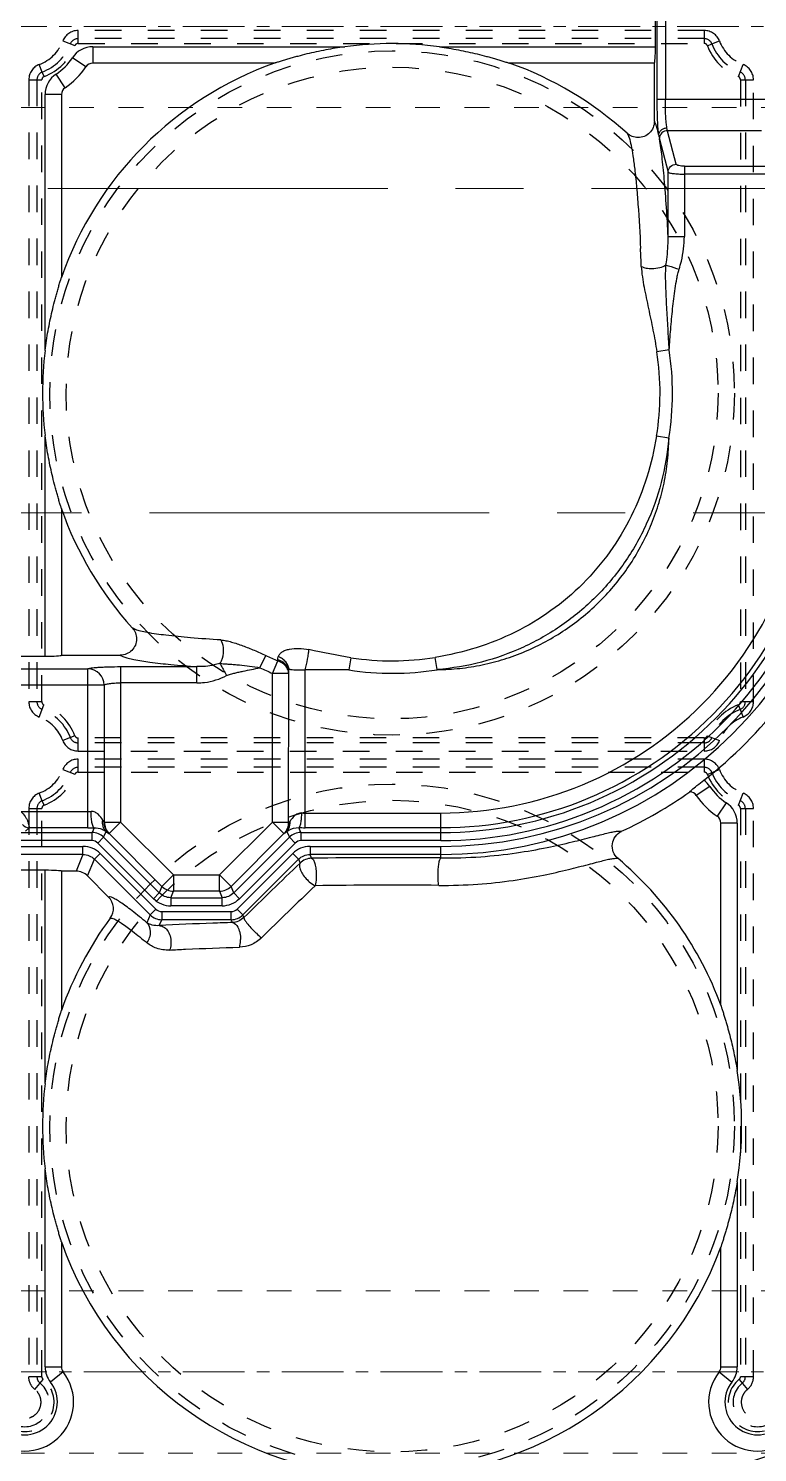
# Model space of a CAD drawing. Header units: millimetres. Extents: x -840 to 1682, y -9216 to -2117.
# Drawn here: x 417.5 to 462.5, y -4315.4 to -4227.6 of the extents above; entities that cross this region are included whole.
import ezdxf

# ---------------------------------------------------------------- set-up
doc = ezdxf.new("R2010")
doc.units = ezdxf.units.MM
doc.header["$LTSCALE"] = 16.335
doc.linetypes.add('CENTER', pattern=[0.6, 0.375, -0.075, 0.075, -0.075])
doc.linetypes.add('HIDDEN', pattern=[0.2, 0.1, -0.1])
doc.layers.get('0').update_dxf_attribs({"linetype": 'CONTINUOUS'})
doc.layers.add('cool', color=153, linetype='HIDDEN', lineweight=9)
doc.layers.add('moldbase', color=7, linetype='CONTINUOUS', lineweight=20)
doc.layers.add('DEFAULT_2', color=8, linetype='HIDDEN')

# ---------------------------------------------------------------- blocks, each defined once
blk = doc.blocks.new('7')
at = {"layer": 'cool', "ltscale": 0.932966}
for p, q in [((-1665.252, -2312.724), (-1303.907, -2312.724)), ((-1665.252, -2322.724), (-1303.907, -2322.724))]:
    blk.add_line(p, q, dxfattribs=at)
at = {"layer": 'cool', "color": 1, "linetype": 'CENTER', "ltscale": 0.621977}
blk.add_line((-1679.58, -2317.724), (-1289.58, -2317.724), dxfattribs=at)

msp = doc.modelspace()

# ---------------------------------------------------------------- linework, layer by layer
at = {"color": 7, "linetype": 'Continuous'}
for p, q in [((456.286, -4231.913), (456.286, -4222.937)), ((456.787, -4222.937), (456.787, -4231.912)), ((456.178, -4228.681), (456.178, -4226.168)), ((421.482, -4228.681), (437.017, -4228.681)), ((421.482, -4228.681), (421.482, -4229.686)), ((442.856, -4228.681), (456.178, -4228.681)), ((421.063, -4229.912), (420.223, -4229.359)), ((419.773, -4231.202), (419.22, -4230.362)), ((432.694, -4229.686), (421.482, -4229.686)), ((456.108, -4229.686), (447.179, -4229.686)), ((456.108, -4233.277), (456.108, -4229.686)), ((419.547, -4231.621), (418.542, -4231.621)), ((418.542, -4247.413), (418.542, -4231.621)), ((419.547, -4231.621), (419.547, -4242.903)), ((456.286, -4231.912), (464.72, -4231.912)), ((462.717, -4233.854), (456.918, -4233.854)), ((457.457, -4235.923), (456.927, -4233.891)), ((456.426, -4234.376), (456.956, -4236.408)), ((456.956, -4240.372), (456.956, -4236.408)), ((457.959, -4236.048), (463.434, -4236.048)), ((457.959, -4236.048), (457.959, -4240.372)), ((463.434, -4236.533), (457.959, -4236.533)), ((456.956, -4240.372), (457.959, -4240.372)), ((457.022, -4247.378), (456.262, -4247.496)), ((418.542, -4266.279), (418.542, -4252.661)), ((457.002, -4252.821), (456.243, -4252.697)), ((419.547, -4257.171), (419.547, -4266.209)), ((416.03, -4266.279), (418.542, -4266.279)), ((419.547, -4266.209), (423.176, -4266.209)), ((431.789, -4266.982), (432.15, -4266.229)), ((432.888, -4266.49), (432.883, -4266.561)), ((437.396, -4266.363), (437.278, -4267.122)), ((442.72, -4267.102), (442.596, -4266.344)), ((404.377, -4267.057), (421.185, -4267.057)), ((421.185, -4267.057), (421.191, -4267.049)), ((421.185, -4276.854), (421.185, -4267.057)), ((423.198, -4266.916), (427.898, -4266.916)), ((423.198, -4266.916), (423.198, -4276.505)), ((427.898, -4267.919), (427.898, -4266.916)), ((432.555, -4267.329), (432.883, -4266.561)), ((433.559, -4267.329), (432.555, -4267.329)), ((432.555, -4276.505), (432.555, -4267.329)), ((433.559, -4276.505), (433.564, -4267.255)), ((433.559, -4267.329), (433.564, -4267.255)), ((434.568, -4276.849), (434.568, -4267.122)), ((437.278, -4267.122), (434.568, -4267.122)), ((422.189, -4268.059), (404.377, -4268.059)), ((422.189, -4268.059), (422.195, -4268.052)), ((422.189, -4268.059), (422.189, -4276.508)), ((427.898, -4267.919), (423.198, -4267.919)), ((459.535, -4274.306), (458.695, -4274.859)), ((460.538, -4275.309), (459.985, -4276.149)), ((417.037, -4275.85), (421.185, -4275.85)), ((434.568, -4275.946), (442.952, -4275.946)), ((442.952, -4277.649), (442.952, -4275.946)), ((417.342, -4277.071), (417.559, -4276.854)), ((421.185, -4276.854), (417.559, -4276.854)), ((421.563, -4276.852), (421.441, -4277.148)), ((422.195, -4276.505), (422.189, -4276.508)), ((422.195, -4276.505), (423.198, -4276.505)), ((423.198, -4276.505), (422.489, -4277.215)), ((426.458, -4279.765), (423.198, -4276.505)), ((432.555, -4276.505), (429.295, -4279.765)), ((432.555, -4276.505), (433.603, -4276.508)), ((433.265, -4277.215), (432.555, -4276.505)), ((433.564, -4276.508), (433.559, -4276.505)), ((434.312, -4277.148), (434.188, -4276.847)), ((442.952, -4276.849), (434.568, -4276.849)), ((461.216, -4276.568), (460.211, -4276.568)), ((460.211, -4287.808), (460.211, -4276.568)), ((461.216, -4276.568), (461.216, -4291.829)), ((322.757, -4277.148), (421.441, -4277.148)), ((421.441, -4277.649), (322.757, -4277.649)), ((421.441, -4277.649), (421.441, -4277.148)), ((422.151, -4277.442), (421.796, -4277.796)), ((421.796, -4277.796), (425.228, -4281.229)), ((422.151, -4277.442), (422.298, -4277.087)), ((422.151, -4277.442), (425.583, -4280.874)), ((422.489, -4277.215), (422.483, -4277.217)), ((425.748, -4280.475), (422.489, -4277.215)), ((433.265, -4277.215), (430.005, -4280.475)), ((430.17, -4280.874), (433.602, -4277.442)), ((430.525, -4281.229), (433.957, -4277.796)), ((433.27, -4277.217), (433.265, -4277.215)), ((433.454, -4277.082), (433.602, -4277.442)), ((433.957, -4277.796), (433.602, -4277.442)), ((434.312, -4277.148), (442.952, -4277.148)), ((434.312, -4277.148), (434.312, -4277.649)), ((442.952, -4277.649), (434.312, -4277.649)), ((323.321, -4278.002), (420.877, -4278.002)), ((420.877, -4278.504), (323.321, -4278.504)), ((420.877, -4278.504), (420.451, -4279.532)), ((420.877, -4278.504), (420.877, -4278.002)), ((421.161, -4279.826), (421.587, -4278.798)), ((421.942, -4278.443), (421.587, -4278.798)), ((425.02, -4282.231), (421.587, -4278.798)), ((425.375, -4281.877), (421.942, -4278.443)), ((433.812, -4278.443), (430.378, -4281.877)), ((434.166, -4278.798), (430.733, -4282.231)), ((434.166, -4278.798), (433.811, -4278.443)), ((434.166, -4278.798), (434.264, -4279.034)), ((434.876, -4278.002), (442.952, -4278.002)), ((434.876, -4278.002), (434.876, -4278.504)), ((442.952, -4278.504), (434.876, -4278.504)), ((434.974, -4278.74), (434.876, -4278.504)), ((442.952, -4278.715), (442.952, -4278.002)), ((418.542, -4279.48), (416.03, -4279.48)), ((418.542, -4292.638), (418.542, -4279.48)), ((420.451, -4279.532), (419.547, -4279.532)), ((419.547, -4279.532), (419.547, -4288.128)), ((421.161, -4279.826), (422.46, -4281.126)), ((425.748, -4280.475), (425.583, -4280.874)), ((425.748, -4280.475), (426.458, -4279.765)), ((426.458, -4279.765), (429.295, -4279.765)), ((426.458, -4279.765), (426.458, -4280.768)), ((429.295, -4279.765), (430.005, -4280.475)), ((429.295, -4280.768), (429.295, -4279.765)), ((430.17, -4280.874), (430.005, -4280.475)), ((425.228, -4281.229), (425.583, -4280.874)), ((426.292, -4281.168), (426.458, -4280.768)), ((426.292, -4281.168), (429.461, -4281.168)), ((426.292, -4281.168), (426.292, -4281.669)), ((429.295, -4280.768), (426.458, -4280.768)), ((429.295, -4280.768), (429.461, -4281.168)), ((429.461, -4281.669), (429.461, -4281.168)), ((430.17, -4280.874), (430.525, -4281.229)), ((425.02, -4282.231), (424.821, -4282.713)), ((425.02, -4282.231), (425.375, -4281.877)), ((425.73, -4282.024), (430.023, -4282.024)), ((425.73, -4282.024), (425.73, -4282.525)), ((429.461, -4281.669), (426.292, -4281.669)), ((430.023, -4282.525), (430.023, -4282.024)), ((430.378, -4281.877), (430.733, -4282.231)), ((430.8, -4282.393), (430.733, -4282.231)), ((425.58, -4282.888), (425.73, -4282.525)), ((430.023, -4282.525), (425.73, -4282.525)), ((430.097, -4282.704), (430.023, -4282.525)), ((418.542, -4310.115), (418.542, -4297.886)), ((461.216, -4298.695), (461.216, -4310.115)), ((419.547, -4302.396), (419.547, -4310.115)), ((460.211, -4310.115), (460.211, -4302.717)), ((418.542, -4310.115), (419.547, -4310.115)), ((419.655, -4310.426), (418.865, -4311.047)), ((460.104, -4310.426), (460.893, -4311.047)), ((460.211, -4310.115), (461.216, -4310.115))]:
    msp.add_line(p, q, dxfattribs=at)
for centre, radius, start, end in [((421.482, -4230.188), 1.508, 90, 146.63299), ((439.937, -4250.037), 21.555, 82.21628, 97.78372), ((417.286, -4227.425), 3.518, 303.36701, 326.63299), ((420.05, -4231.621), 1.508, 123.36701, 180), ((439.937, -4250.037), 21.602, 109.59012, 160.71511), ((417.286, -4227.425), 4.522, 303.36701, 326.63299), ((421.482, -4230.188), 0.502, 90, 146.63299), ((439.937, -4250.037), 21.602, 47.86698, 70.40988), ((420.05, -4231.621), 0.502, 123.36701, 180), ((441.291, -4237.81), 15.52, 12.7841, 12.94227), ((446.994, -4240.517), 9.964, 350.64431, 358.4313), ((448.062, -4240.543), 8.896, 358.41136, 1.10161), ((313.089, -4247.715), 142.32, 2.20741, 2.65352), ((439.937, -4250.037), 21.555, 173.00793, 186.99207), ((439.937, -4250.037), 16.522, 350.73533, 8.84612), ((439.937, -4250.037), 17.291, 350.73567, 8.84612), ((442.449, -4252.55), 81.562, 270, 0), ((442.449, -4252.55), 81.06, 270, 0), ((442.449, -4252.55), 80.559, 270, 360), ((442.449, -4252.55), 80.057, 270, 0), ((442.449, -4252.55), 80.001, 270, 0), ((442.449, -4252.55), 79.5, 270, 0), ((442.449, -4252.55), 71.857, 270, 0), ((442.449, -4252.55), 70.35, 270, 0), ((442.449, -4252.55), 66.33, 270, 0), ((442.952, -4253.252), 24.397, 270, 0.4837), ((442.952, -4253.252), 23.895, 270, 0.48425), ((442.952, -4253.052), 25.452, 270, 0), ((442.952, -4253.052), 24.95, 270, 0), ((442.952, -4253.252), 23.596, 270, 0.48425), ((442.952, -4253.252), 22.693, 270, 0.48404), ((439.937, -4250.037), 21.602, 199.28489, 222.13302), ((439.937, -4250.037), 17.966, 244.31807, 246.88354), ((439.937, -4250.037), 16.522, 261.15388, 279.26432), ((421.182, -4268.064), 1.007, 0.2801, 89.78529), ((439.937, -4250.037), 18.802, 244.31794, 246.88354), ((439.937, -4250.037), 17.291, 261.15389, 279.26434), ((442.952, -4253.052), 26.428, 307.85025, 322.7868), ((458.276, -4275.135), 1.508, 33.36701, 53.73173), ((462.472, -4272.372), 3.518, 213.36701, 236.63299), ((442.952, -4253.052), 26.48, 294.88053, 305.4151), ((458.276, -4275.135), 0.502, 33.36701, 87.60455), ((462.472, -4272.372), 4.522, 213.36701, 236.63299), ((459.709, -4276.568), 1.508, 0, 56.63299), ((421.187, -4266.458), 9.392, 269.99288, 271.14611), ((434.567, -4266.064), 9.881, 268.84643, 270.00675), ((459.709, -4276.568), 0.502, 0, 56.63299), ((417.559, -4276.352), 0.502, 216.86998, 270.04983), ((421.187, -4239.13), 37.723, 269.99782, 270.57206), ((423.201, -4276.504), 1.006, 180.0641, 224.93553), ((432.564, -4276.509), 1, 314.92409, 0.0761), ((434.564, -4241.544), 35.305, 269.38955, 270.00656), ((421.44, -4278.153), 1.005, 45.0294, 89.9706), ((421.441, -4278.151), 0.502, 44.99637, 90.00323), ((434.313, -4278.153), 1.005, 90.02942, 134.97058), ((434.312, -4278.151), 0.502, 89.99612, 135.00341), ((420.877, -4279.508), 1.506, 45.00132, 90.00083), ((434.876, -4279.509), 1.506, 90.01677, 134.97824), ((434.975, -4279.746), 1.006, 90.06447, 134.93553), ((439.95, -4602.409), 323.708, 89.46879, 90.88092), ((439.937, -4295.262), 21.602, 20.18728, 49.83731), ((638.557, -4493.198), 295.976, 133.64861, 134.58273), ((426.459, -4279.762), 1.006, 225.06328, 269.93553), ((429.294, -4279.762), 1.006, 270.06447, 314.93553), ((638.856, -4493.792), 294.958, 133.66783, 134.56352), ((439.935, -4584.949), 304.553, 89.45773, 90.89198), ((421.749, -4281.836), 1.005, 323.51806, 44.96885), ((426.293, -4280.163), 1.506, 225.01567, 269.98868), ((429.46, -4280.163), 1.506, 270.01567, 314.98868), ((425.731, -4281.521), 1.005, 225.02873, 269.97061), ((425.73, -4281.522), 0.502, 224.99676, 270.0037), ((430.023, -4281.522), 0.502, 269.99676, 315.0037), ((430.023, -4281.521), 1.005, 270.0294, 314.9706), ((439.937, -4295.262), 21.602, 143.56575, 160.71511), ((439.937, -4295.262), 21.555, 350.83475, 9.16525), ((439.937, -4295.262), 21.555, 173.00793, 186.99207), ((439.937, -4295.262), 21.602, 199.28489, 339.81272), ((417.286, -4312.291), 3.015, 141.78679, 38.21321), ((420.05, -4310.115), 1.508, 180, 218.21321), ((420.05, -4310.115), 0.502, 180, 218.21321), ((462.472, -4312.291), 3.015, 141.78679, 38.21321), ((459.709, -4310.115), 0.502, 321.78679, 0), ((459.709, -4310.115), 1.508, 321.78679, 360), ((417.286, -4312.291), 2.01, 141.78679, 38.21321), ((462.472, -4312.291), 2.01, 141.78679, 38.21321)]:
    msp.add_arc(centre, radius, start, end, dxfattribs=at)
for centre, major_axis, ratio, start_param, end_param in [((456.108, -4228.681), (0, 1.005), 0.069927, -3.141593, -1.570796), ((418.542, -4266.209), (1.005, 0), 0.069927, -1.570796, 0), ((418.542, -4279.532), (1.005, 0), 0.052408, 0, 1.570796), ((420.45, -4280.539), (0.385, 0.93), 0.998395, -0.392131, 0.392131)]:
    msp.add_ellipse(centre, major_axis=major_axis, ratio=ratio, start_param=start_param, end_param=end_param, dxfattribs=at)
for points, knots in [([(437.017, -4228.681), (436.625, -4228.735), (436.039, -4228.831), (435.264, -4228.989), (434.688, -4229.121), (434.214, -4229.243), (433.839, -4229.345), (433.564, -4229.424), (433.298, -4229.503), (433.085, -4229.568), (432.926, -4229.617), (432.824, -4229.648), (432.752, -4229.671), (432.711, -4229.682), (432.698, -4229.686), (432.694, -4229.686)], [0, 0, 0, 0, 0.267252, 0.40073, 0.533832, 0.666016, 0.731402, 0.795907, 0.858868, 0.918789, 0.946517, 0.971347, 0.990766, 0.997019, 1, 1, 1, 1]), ([(442.856, -4228.681), (443.248, -4228.735), (443.834, -4228.831), (444.609, -4228.989), (445.185, -4229.121), (445.66, -4229.243), (446.034, -4229.345), (446.309, -4229.424), (446.575, -4229.503), (446.788, -4229.568), (446.947, -4229.617), (447.049, -4229.648), (447.121, -4229.671), (447.162, -4229.682), (447.175, -4229.686), (447.179, -4229.686)], [0, 0, 0, 0, 0.267252, 0.40073, 0.533832, 0.666016, 0.731402, 0.795907, 0.858868, 0.918789, 0.946517, 0.971347, 0.990766, 0.997019, 1, 1, 1, 1]), ([(456.379, -4234.124), (456.361, -4233.993), (456.335, -4233.685), (456.296, -4232.948), (456.286, -4232.342), (456.286, -4231.913)], [0, 0, 0, 0, 0.179531, 0.41791, 1, 1, 1, 1]), ([(456.88, -4233.681), (456.863, -4233.576), (456.836, -4233.33), (456.797, -4232.741), (456.787, -4232.256), (456.787, -4231.912)], [0, 0, 0, 0, 0.180056, 0.418429, 1, 1, 1, 1]), ([(455.101, -4234.28), (454.978, -4234.279), (454.732, -4234.232), (454.519, -4234.1), (454.428, -4234.018)], [0, 0, 0, 0, 0.500134, 1, 1, 1, 1]), ([(454.428, -4234.018), (454.453, -4234.051), (454.499, -4234.139), (454.589, -4234.38), (454.691, -4234.805), (454.802, -4235.454), (454.909, -4236.283), (455.01, -4237.282), (455.142, -4238.914), (455.215, -4240.214), (455.257, -4241.126)], [0, 0, 0, 0, 0.017422, 0.041033, 0.10745, 0.199463, 0.316184, 0.456378, 0.618451, 1, 1, 1, 1]), ([(456.108, -4233.277), (456.108, -4233.408), (456.056, -4233.673), (455.832, -4234.007), (455.496, -4234.23), (455.231, -4234.281), (455.101, -4234.28)], [0, 0, 0, 0, 0.250053, 0.500063, 0.750028, 1, 1, 1, 1]), ([(456.379, -4234.124), (456.342, -4233.943), (456.287, -4233.698), (456.187, -4233.417), (456.136, -4233.316), (456.108, -4233.277)], [0, 0, 0, 0, 0.6208, 0.839855, 1, 1, 1, 1]), ([(456.379, -4234.125), (456.381, -4234.068), (456.412, -4233.953), (456.527, -4233.81), (456.69, -4233.715), (456.816, -4233.686), (456.88, -4233.681)], [0, 0, 0, 0, 0.233127, 0.477819, 0.736138, 1, 1, 1, 1]), ([(456.932, -4233.854), (456.803, -4233.853), (456.538, -4233.951), (456.42, -4234.209), (456.416, -4234.334)], [0, 0, 0, 0, 0.506795, 1, 1, 1, 1]), ([(456.918, -4233.854), (456.914, -4233.843), (456.897, -4233.786), (456.887, -4233.728), (456.88, -4233.681)], [0, 0, 0, 0, 0.198013, 1, 1, 1, 1]), ([(456.918, -4233.854), (456.918, -4233.857), (456.924, -4233.864), (456.92, -4233.878), (456.926, -4233.886), (456.927, -4233.891)], [0, 0, 0, 0, 0.259181, 0.619043, 1, 1, 1, 1]), ([(456.378, -4234.123), (456.381, -4234.143), (456.392, -4234.214), (456.405, -4234.284), (456.416, -4234.334)], [0, 0, 0, 0, 0.283099, 1, 1, 1, 1]), ([(456.956, -4240.372), (456.898, -4239.185), (456.799, -4237.539), (456.6, -4235.542), (456.488, -4234.729), (456.426, -4234.376)], [0, 0, 0, 0, 0.591793, 0.821304, 1, 1, 1, 1]), ([(456.956, -4236.408), (456.959, -4236.284), (457.072, -4236.027), (457.331, -4235.925), (457.457, -4235.923)], [0, 0, 0, 0, 0.494428, 1, 1, 1, 1]), ([(456.956, -4236.408), (456.962, -4236.419), (456.996, -4236.439), (457.06, -4236.46), (457.156, -4236.481), (457.335, -4236.507), (457.606, -4236.528), (457.835, -4236.533), (457.959, -4236.533)], [0, 0, 0, 0, 0.038401, 0.105483, 0.201998, 0.325442, 0.637524, 1, 1, 1, 1]), ([(457.959, -4236.048), (457.897, -4236.048), (457.782, -4236.043), (457.627, -4236.017), (457.52, -4235.985), (457.463, -4235.944), (457.457, -4235.923)], [0, 0, 0, 0, 0.349304, 0.652233, 0.872986, 1, 1, 1, 1]), ([(457.633, -4242.4), (457.685, -4242.237), (457.874, -4241.577), (457.959, -4240.886), (457.959, -4240.372)], [0, 0, 0, 0, 0.250392, 1, 1, 1, 1]), ([(455.304, -4242.233), (455.312, -4242.445), (455.364, -4242.875), (455.477, -4243.519), (455.608, -4244.173), (455.796, -4245.054), (456.03, -4246.159), (456.193, -4247.049), (456.262, -4247.496)], [0, 0, 0, 0, 0.118946, 0.241851, 0.366761, 0.492894, 0.746364, 1, 1, 1, 1]), ([(455.304, -4242.233), (455.399, -4242.277), (455.616, -4242.339), (455.839, -4242.358), (455.958, -4242.358)], [0, 0, 0, 0, 0.468295, 1, 1, 1, 1]), ([(455.958, -4242.358), (456.121, -4242.358), (456.422, -4242.323), (456.711, -4242.215), (456.826, -4242.136)], [0, 0, 0, 0, 0.540356, 1, 1, 1, 1]), ([(457.022, -4247.378), (456.999, -4246.938), (456.955, -4246.059), (456.887, -4244.961), (456.84, -4244.084), (456.818, -4243.537), (456.806, -4243.101), (456.803, -4242.776), (456.808, -4242.455), (456.814, -4242.241), (456.826, -4242.137)], [0, 0, 0, 0, 0.251782, 0.503338, 0.62885, 0.753972, 0.816274, 0.878309, 0.93973, 1, 1, 1, 1]), ([(456.826, -4242.137), (456.877, -4242.154), (457.145, -4242.242), (457.414, -4242.33), (457.633, -4242.4)], [0, 0, 0, 0, 0.189144, 1, 1, 1, 1]), ([(457.022, -4247.378), (457.049, -4246.955), (457.113, -4246.11), (457.212, -4245.057), (457.306, -4244.219), (457.39, -4243.596), (457.47, -4243.084), (457.553, -4242.686), (457.602, -4242.493), (457.634, -4242.401)], [0, 0, 0, 0, 0.253378, 0.506091, 0.631992, 0.757321, 0.881336, 0.941607, 1, 1, 1, 1]), ([(418.542, -4247.413), (418.592, -4247.005), (418.684, -4246.396), (418.84, -4245.59), (418.971, -4244.99), (419.093, -4244.496), (419.197, -4244.106), (419.277, -4243.819), (419.357, -4243.541), (419.424, -4243.317), (419.475, -4243.15), (419.507, -4243.042), (419.531, -4242.966), (419.542, -4242.922), (419.547, -4242.908), (419.547, -4242.903)], [0, 0, 0, 0, 0.266399, 0.399478, 0.532229, 0.664156, 0.729476, 0.793982, 0.857055, 0.917282, 0.945286, 0.970515, 0.990442, 0.996917, 1, 1, 1, 1]), ([(419.547, -4257.171), (419.547, -4257.167), (419.542, -4257.152), (419.531, -4257.109), (419.507, -4257.032), (419.475, -4256.924), (419.424, -4256.757), (419.357, -4256.533), (419.277, -4256.255), (419.197, -4255.968), (419.093, -4255.578), (418.971, -4255.084), (418.84, -4254.485), (418.684, -4253.679), (418.592, -4253.069), (418.542, -4252.661)], [0, 0, 0, 0, 0.003083, 0.009558, 0.029485, 0.054714, 0.082718, 0.142945, 0.206018, 0.270524, 0.335844, 0.467771, 0.600522, 0.733601, 1, 1, 1, 1]), ([(456.243, -4252.697), (455.965, -4254.398), (454.945, -4257.74), (451.901, -4262.001), (447.639, -4265.045), (444.297, -4266.066), (442.596, -4266.344)], [0, 0, 0, 0, 0.250932, 0.499999, 0.749066, 1, 1, 1, 1]), ([(457.002, -4252.821), (456.915, -4253.739), (456.62, -4255.562), (455.687, -4258.165), (454.322, -4260.554), (452.564, -4262.664), (450.454, -4264.423), (448.065, -4265.787), (445.462, -4266.72), (443.638, -4267.017), (442.72, -4267.102)], [0, 0, 0, 0, 0.125986, 0.25107, 0.375694, 0.49998, 0.624274, 0.748913, 0.87401, 1, 1, 1, 1]), ([(442.72, -4267.102), (443.186, -4267.093), (444.117, -4267.045), (445.5, -4266.829), (446.854, -4266.474), (448.603, -4265.831), (450.662, -4264.715), (452.828, -4262.929), (454.615, -4260.763), (455.73, -4258.704), (456.374, -4256.954), (456.728, -4255.601), (456.944, -4254.218), (456.991, -4253.286), (457.002, -4252.821)], [0, 0, 0, 0, 0.062535, 0.125068, 0.187605, 0.250141, 0.375069, 0.5, 0.62493, 0.749858, 0.812395, 0.874934, 0.937466, 1, 1, 1, 1]), ([(423.917, -4264.529), (423.999, -4264.619), (424.132, -4264.832), (424.178, -4265.079), (424.179, -4265.201)], [0, 0, 0, 0, 0.499866, 1, 1, 1, 1]), ([(424.122, -4264.63), (424.1, -4264.622), (424.029, -4264.594), (423.96, -4264.56), (423.917, -4264.529)], [0, 0, 0, 0, 0.299117, 1, 1, 1, 1]), ([(429.383, -4265.271), (428.757, -4265.233), (427.62, -4265.153), (426.103, -4265.005), (425.075, -4264.864), (424.458, -4264.734), (424.221, -4264.667), (424.122, -4264.63)], [0, 0, 0, 0, 0.354418, 0.644027, 0.86081, 0.9403, 1, 1, 1, 1]), ([(424.179, -4265.201), (424.18, -4265.332), (424.13, -4265.597), (423.907, -4265.932), (423.572, -4266.156), (423.307, -4266.209), (423.176, -4266.209)], [0, 0, 0, 0, 0.24997, 0.499938, 0.74995, 1, 1, 1, 1]), ([(429.383, -4265.271), (429.488, -4265.276), (429.707, -4265.311), (430.157, -4265.427), (430.741, -4265.624), (431.446, -4265.905), (431.914, -4266.121), (432.15, -4266.229)], [0, 0, 0, 0, 0.107321, 0.225143, 0.474624, 0.73493, 1, 1, 1, 1]), ([(429.551, -4265.926), (429.551, -4265.866), (429.538, -4265.639), (429.471, -4265.412), (429.383, -4265.271)], [0, 0, 0, 0, 0.266439, 1, 1, 1, 1]), ([(423.176, -4266.209), (423.189, -4266.218), (423.255, -4266.26), (423.328, -4266.29), (423.386, -4266.311)], [0, 0, 0, 0, 0.204129, 1, 1, 1, 1]), ([(423.386, -4266.311), (423.475, -4266.345), (423.686, -4266.406), (424.222, -4266.526), (425.104, -4266.659), (426.397, -4266.8), (427.365, -4266.878), (427.898, -4266.916)], [0, 0, 0, 0, 0.062654, 0.14394, 0.361347, 0.648718, 1, 1, 1, 1]), ([(429.313, -4266.717), (429.352, -4266.665), (429.494, -4266.425), (429.551, -4266.139), (429.551, -4265.926)], [0, 0, 0, 0, 0.232604, 1, 1, 1, 1]), ([(433.564, -4267.255), (433.558, -4267.087), (433.438, -4266.823), (433.156, -4266.598), (432.98, -4266.518), (432.888, -4266.49)], [0, 0, 0, 0, 0.468357, 0.732799, 1, 1, 1, 1]), ([(432.92, -4266.308), (432.937, -4266.248), (433.002, -4266.129), (433.163, -4265.993), (433.372, -4265.894), (433.714, -4265.802), (434.202, -4265.774), (434.601, -4265.821), (434.806, -4265.865)], [0, 0, 0, 0, 0.090713, 0.189201, 0.299676, 0.422394, 0.697582, 1, 1, 1, 1]), ([(433.581, -4267.065), (433.561, -4266.906), (433.441, -4266.661), (433.176, -4266.431), (433.009, -4266.342), (432.92, -4266.308)], [0, 0, 0, 0, 0.461416, 0.727842, 1, 1, 1, 1]), ([(434.568, -4267.122), (434.631, -4266.904), (434.708, -4266.573), (434.778, -4266.152), (434.801, -4265.953), (434.806, -4265.865)], [0, 0, 0, 0, 0.530803, 0.794058, 1, 1, 1, 1]), ([(421.191, -4267.049), (421.196, -4267.043), (421.215, -4267.033), (421.274, -4267.014), (421.394, -4266.993), (421.583, -4266.972), (421.83, -4266.953), (422.127, -4266.937), (422.588, -4266.921), (422.95, -4266.916), (423.198, -4266.916)], [0, 0, 0, 0, 0.011444, 0.030786, 0.094249, 0.189806, 0.314038, 0.462757, 0.630794, 1, 1, 1, 1]), ([(429.313, -4266.717), (429.199, -4266.754), (428.738, -4266.88), (428.256, -4266.925), (427.898, -4266.916)], [0, 0, 0, 0, 0.251112, 1, 1, 1, 1]), ([(429.312, -4266.717), (429.338, -4266.764), (429.477, -4267.01), (429.618, -4267.256), (429.731, -4267.456)], [0, 0, 0, 0, 0.189076, 1, 1, 1, 1]), ([(429.312, -4266.717), (429.355, -4266.725), (429.448, -4266.729), (429.59, -4266.741), (429.74, -4266.75), (429.947, -4266.758), (430.207, -4266.781), (430.628, -4266.822), (431.156, -4266.886), (431.577, -4266.95), (431.788, -4266.982)], [0, 0, 0, 0, 0.052634, 0.111164, 0.171823, 0.234192, 0.359835, 0.486834, 0.742771, 1, 1, 1, 1]), ([(429.731, -4267.456), (429.812, -4267.422), (429.983, -4267.375), (430.238, -4267.308), (430.495, -4267.247), (430.839, -4267.174), (431.271, -4267.089), (431.616, -4267.017), (431.788, -4266.982)], [0, 0, 0, 0, 0.125002, 0.250046, 0.374984, 0.499991, 0.750004, 1, 1, 1, 1]), ([(433.559, -4267.329), (433.555, -4267.246), (433.516, -4267.075), (433.319, -4266.767), (433.064, -4266.616), (432.883, -4266.561)], [0, 0, 0, 0, 0.231539, 0.474862, 1, 1, 1, 1]), ([(433.581, -4267.065), (433.612, -4267.077), (433.716, -4267.09), (433.922, -4267.108), (434.219, -4267.119), (434.446, -4267.122), (434.568, -4267.122)], [0, 0, 0, 0, 0.102538, 0.311585, 0.630537, 1, 1, 1, 1]), ([(422.195, -4268.052), (422.199, -4268.04), (422.232, -4268.019), (422.295, -4267.997), (422.391, -4267.974), (422.57, -4267.947), (422.843, -4267.925), (423.074, -4267.919), (423.198, -4267.919)], [0, 0, 0, 0, 0.037777, 0.104225, 0.199887, 0.322833, 0.636042, 1, 1, 1, 1]), ([(427.898, -4267.919), (428.057, -4267.919), (428.69, -4267.88), (429.319, -4267.691), (429.731, -4267.456)], [0, 0, 0, 0, 0.251063, 1, 1, 1, 1]), ([(458.41, -4274.52), (458.518, -4274.43), (458.77, -4274.23), (459.024, -4274.031), (459.168, -4273.92)], [0, 0, 0, 0, 0.436019, 1, 1, 1, 1]), ([(458.297, -4274.633), (458.285, -4274.632), (458.363, -4274.559), (458.379, -4274.546), (458.41, -4274.52)], [0, 0, 0, 0, 0.237382, 1, 1, 1, 1]), ([(417.037, -4275.85), (417.142, -4275.939), (417.28, -4276.093), (417.41, -4276.321), (417.478, -4276.482), (417.522, -4276.623), (417.545, -4276.723), (417.555, -4276.786), (417.56, -4276.818), (417.561, -4276.839), (417.561, -4276.851), (417.559, -4276.854)], [0, 0, 0, 0, 0.356599, 0.525513, 0.678764, 0.80789, 0.907003, 0.94388, 0.971762, 0.990467, 1, 1, 1, 1]), ([(422.096, -4276.377), (422.023, -4276.253), (421.886, -4276.066), (421.628, -4275.886), (421.459, -4275.847), (421.374, -4275.848)], [0, 0, 0, 0, 0.463755, 0.728099, 1, 1, 1, 1]), ([(421.563, -4276.852), (421.55, -4276.848), (421.521, -4276.821), (421.47, -4276.718), (421.422, -4276.507), (421.385, -4276.2), (421.376, -4275.968), (421.374, -4275.848)], [0, 0, 0, 0, 0.040193, 0.106308, 0.332241, 0.654523, 1, 1, 1, 1]), ([(434.368, -4275.944), (434.283, -4275.942), (434.114, -4275.979), (433.856, -4276.149), (433.719, -4276.327), (433.645, -4276.444)], [0, 0, 0, 0, 0.278902, 0.546028, 1, 1, 1, 1]), ([(434.188, -4276.847), (434.2, -4276.844), (434.228, -4276.82), (434.276, -4276.727), (434.322, -4276.537), (434.357, -4276.26), (434.366, -4276.051), (434.368, -4275.944)], [0, 0, 0, 0, 0.04155, 0.108375, 0.334401, 0.655781, 1, 1, 1, 1]), ([(421.563, -4276.852), (421.729, -4276.848), (421.994, -4276.902), (422.221, -4277.032), (422.298, -4277.087)], [0, 0, 0, 0, 0.636853, 1, 1, 1, 1]), ([(422.298, -4277.087), (422.214, -4276.998), (422.087, -4276.766), (422.077, -4276.506), (422.096, -4276.377)], [0, 0, 0, 0, 0.484987, 1, 1, 1, 1]), ([(422.189, -4276.508), (422.186, -4276.51), (422.172, -4276.494), (422.157, -4276.474), (422.128, -4276.429), (422.108, -4276.397), (422.096, -4276.377)], [0, 0, 0, 0, 0.07222, 0.267299, 0.580139, 1, 1, 1, 1]), ([(422.483, -4277.217), (422.39, -4277.125), (422.24, -4276.902), (422.188, -4276.638), (422.189, -4276.508)], [0, 0, 0, 0, 0.501008, 1, 1, 1, 1]), ([(433.27, -4277.217), (433.366, -4277.124), (433.521, -4276.899), (433.589, -4276.638), (433.603, -4276.508)], [0, 0, 0, 0, 0.505171, 1, 1, 1, 1]), ([(433.373, -4277.146), (433.413, -4277.105), (433.552, -4276.921), (433.613, -4276.68), (433.603, -4276.508)], [0, 0, 0, 0, 0.246704, 1, 1, 1, 1]), ([(433.454, -4277.082), (433.493, -4277.041), (433.625, -4276.854), (433.667, -4276.611), (433.645, -4276.444)], [0, 0, 0, 0, 0.253937, 1, 1, 1, 1]), ([(433.454, -4277.082), (433.486, -4277.059), (433.702, -4276.917), (433.969, -4276.841), (434.188, -4276.847)], [0, 0, 0, 0, 0.156145, 1, 1, 1, 1]), ([(433.645, -4276.444), (433.641, -4276.45), (433.628, -4276.471), (433.613, -4276.493), (433.603, -4276.507)], [0, 0, 0, 0, 0.284594, 1, 1, 1, 1]), ([(442.952, -4278.715), (443.771, -4278.723), (445.331, -4278.674), (447.517, -4278.436), (449.396, -4278.108), (450.944, -4277.76), (452.026, -4277.483), (452.732, -4277.3), (453.146, -4277.197), (453.485, -4277.12), (453.752, -4277.071), (453.946, -4277.053), (454.054, -4277.06), (454.093, -4277.075)], [0, 0, 0, 0, 0.21748, 0.413822, 0.58321, 0.723604, 0.834817, 0.879626, 0.917346, 0.948074, 0.971927, 0.989093, 1, 1, 1, 1]), ([(453.869, -4278.754), (453.742, -4278.646), (453.538, -4278.363), (453.478, -4277.847), (453.671, -4277.365), (453.942, -4277.144), (454.093, -4277.075)], [0, 0, 0, 0, 0.250089, 0.500014, 0.749931, 1, 1, 1, 1]), ([(422.298, -4277.087), (422.321, -4277.107), (422.362, -4277.141), (422.418, -4277.184), (422.454, -4277.207), (422.477, -4277.22), (422.483, -4277.217)], [0, 0, 0, 0, 0.403591, 0.710217, 0.909791, 1, 1, 1, 1]), ([(433.27, -4277.217), (433.277, -4277.213), (433.312, -4277.191), (433.346, -4277.166), (433.373, -4277.146)], [0, 0, 0, 0, 0.187573, 1, 1, 1, 1]), ([(433.373, -4277.146), (433.379, -4277.142), (433.407, -4277.121), (433.433, -4277.099), (433.454, -4277.082)], [0, 0, 0, 0, 0.216503, 1, 1, 1, 1]), ([(420.877, -4278.504), (421.008, -4278.504), (421.271, -4278.558), (421.495, -4278.706), (421.587, -4278.798)], [0, 0, 0, 0, 0.500007, 1, 1, 1, 1]), ([(434.166, -4278.798), (434.259, -4278.706), (434.482, -4278.558), (434.745, -4278.504), (434.876, -4278.504)], [0, 0, 0, 0, 0.500152, 1, 1, 1, 1]), ([(434.974, -4278.74), (435.022, -4278.748), (435.085, -4278.826), (435.14, -4278.943), (435.202, -4279.134), (435.25, -4279.42), (435.264, -4279.664), (435.264, -4279.794)], [0, 0, 0, 0, 0.129575, 0.229785, 0.353202, 0.656161, 1, 1, 1, 1]), ([(442.775, -4279.771), (442.775, -4279.645), (442.783, -4279.41), (442.815, -4279.093), (442.858, -4278.873), (442.906, -4278.756), (442.936, -4278.72), (442.952, -4278.716)], [0, 0, 0, 0, 0.347466, 0.6461, 0.882222, 0.956233, 1, 1, 1, 1]), ([(442.818, -4280.41), (443.621, -4280.417), (445.156, -4280.368), (447.313, -4280.134), (449.177, -4279.808), (450.721, -4279.458), (451.802, -4279.178), (452.51, -4278.991), (452.925, -4278.885), (453.264, -4278.805), (453.531, -4278.754), (453.723, -4278.734), (453.831, -4278.739), (453.869, -4278.754)], [0, 0, 0, 0, 0.215021, 0.410263, 0.579773, 0.721028, 0.83335, 0.878679, 0.916843, 0.947911, 0.971974, 0.989197, 1, 1, 1, 1]), ([(434.264, -4279.034), (434.226, -4279.082), (434.209, -4279.196), (434.237, -4279.343), (434.308, -4279.538), (434.461, -4279.792), (434.622, -4279.98), (434.713, -4280.071)], [0, 0, 0, 0, 0.155338, 0.259402, 0.38205, 0.673776, 1, 1, 1, 1]), ([(434.713, -4280.071), (434.751, -4280.109), (434.898, -4280.247), (435.063, -4280.366), (435.194, -4280.433)], [0, 0, 0, 0, 0.267377, 1, 1, 1, 1]), ([(435.264, -4279.794), (435.264, -4279.852), (435.258, -4280.067), (435.233, -4280.282), (435.194, -4280.433)], [0, 0, 0, 0, 0.272607, 1, 1, 1, 1]), ([(442.818, -4280.41), (442.81, -4280.364), (442.784, -4280.152), (442.775, -4279.938), (442.775, -4279.771)], [0, 0, 0, 0, 0.217495, 1, 1, 1, 1]), ([(424.821, -4282.713), (424.518, -4282.463), (424.088, -4282.115), (423.542, -4281.703), (423.217, -4281.472), (422.949, -4281.299), (422.735, -4281.182), (422.583, -4281.12), (422.489, -4281.111), (422.46, -4281.126)], [0, 0, 0, 0, 0.410284, 0.575998, 0.714554, 0.825711, 0.909462, 0.966495, 1, 1, 1, 1]), ([(426.292, -4281.168), (426.162, -4281.168), (425.899, -4281.114), (425.675, -4280.966), (425.583, -4280.874)], [0, 0, 0, 0, 0.499975, 1, 1, 1, 1]), ([(430.17, -4280.874), (430.078, -4280.966), (429.854, -4281.114), (429.591, -4281.168), (429.461, -4281.168)], [0, 0, 0, 0, 0.499975, 1, 1, 1, 1]), ([(422.557, -4282.433), (422.584, -4282.418), (422.674, -4282.426), (422.819, -4282.485), (423.023, -4282.596), (423.406, -4282.844), (424.014, -4283.297), (424.524, -4283.709), (424.815, -4283.949)], [0, 0, 0, 0, 0.03319, 0.089894, 0.173424, 0.284492, 0.588957, 1, 1, 1, 1]), ([(424.815, -4283.949), (424.962, -4283.757), (425.128, -4283.306), (424.956, -4282.856), (424.821, -4282.713)], [0, 0, 0, 0, 0.551701, 1, 1, 1, 1]), ([(425.58, -4282.888), (425.435, -4282.903), (425.165, -4282.886), (424.918, -4282.779), (424.821, -4282.713)], [0, 0, 0, 0, 0.554214, 1, 1, 1, 1]), ([(430.097, -4282.704), (429.69, -4282.717), (428.184, -4282.765), (426.678, -4282.828), (425.58, -4282.888)], [0, 0, 0, 0, 0.270209, 1, 1, 1, 1]), ([(425.58, -4282.888), (425.665, -4282.892), (425.858, -4282.952), (426.101, -4283.182), (426.265, -4283.526), (426.303, -4283.793), (426.303, -4283.928)], [0, 0, 0, 0, 0.186169, 0.422474, 0.705685, 1, 1, 1, 1]), ([(430.8, -4282.393), (430.702, -4282.488), (430.479, -4282.635), (430.221, -4282.697), (430.097, -4282.704)], [0, 0, 0, 0, 0.523997, 1, 1, 1, 1]), ([(430.097, -4282.704), (430.242, -4282.718), (430.402, -4282.912), (430.502, -4283.156), (430.574, -4283.411), (430.593, -4283.615), (430.593, -4283.754)], [0, 0, 0, 0, 0.356378, 0.500391, 0.661067, 1, 1, 1, 1]), ([(430.8, -4282.393), (430.795, -4282.402), (430.798, -4282.435), (430.837, -4282.529), (430.959, -4282.706), (431.168, -4282.959), (431.345, -4283.146), (431.442, -4283.243)], [0, 0, 0, 0, 0.029571, 0.083433, 0.288254, 0.616968, 1, 1, 1, 1]), ([(426.218, -4284.397), (425.946, -4284.412), (425.437, -4284.343), (424.99, -4284.094), (424.815, -4283.949)], [0, 0, 0, 0, 0.544294, 1, 1, 1, 1]), ([(426.303, -4283.928), (426.303, -4283.972), (426.296, -4284.131), (426.26, -4284.289), (426.218, -4284.397)], [0, 0, 0, 0, 0.275105, 1, 1, 1, 1]), ([(431.884, -4283.643), (431.702, -4283.825), (431.272, -4284.106), (430.775, -4284.214), (430.535, -4284.222)], [0, 0, 0, 0, 0.517815, 1, 1, 1, 1]), ([(430.535, -4284.222), (430.544, -4284.188), (430.579, -4284.034), (430.593, -4283.876), (430.593, -4283.754)], [0, 0, 0, 0, 0.221754, 1, 1, 1, 1]), ([(431.442, -4283.243), (431.483, -4283.285), (431.626, -4283.423), (431.774, -4283.556), (431.884, -4283.643)], [0, 0, 0, 0, 0.294845, 1, 1, 1, 1]), ([(426.218, -4284.397), (426.547, -4284.379), (427.985, -4284.307), (429.424, -4284.255), (430.535, -4284.222)], [0, 0, 0, 0, 0.228498, 1, 1, 1, 1]), ([(418.542, -4292.638), (418.592, -4292.23), (418.684, -4291.621), (418.84, -4290.815), (418.971, -4290.215), (419.093, -4289.721), (419.197, -4289.331), (419.277, -4289.044), (419.357, -4288.766), (419.424, -4288.542), (419.475, -4288.375), (419.507, -4288.267), (419.531, -4288.191), (419.542, -4288.147), (419.547, -4288.133), (419.547, -4288.128)], [0, 0, 0, 0, 0.266399, 0.399478, 0.532229, 0.664156, 0.729476, 0.793982, 0.857055, 0.917282, 0.945286, 0.970515, 0.990442, 0.996917, 1, 1, 1, 1]), ([(460.211, -4287.808), (460.211, -4287.82), (460.226, -4287.855), (460.244, -4287.923), (460.275, -4288.015), (460.321, -4288.161), (460.384, -4288.358), (460.46, -4288.604), (460.537, -4288.86), (460.638, -4289.209), (460.758, -4289.651), (460.892, -4290.189), (461.054, -4290.914), (461.157, -4291.462), (461.216, -4291.829)], [0, 0, 0, 0, 0.008683, 0.027211, 0.05131, 0.078518, 0.137848, 0.20058, 0.265065, 0.330563, 0.463208, 0.596952, 0.731165, 1, 1, 1, 1]), ([(419.547, -4302.396), (419.547, -4302.392), (419.542, -4302.377), (419.531, -4302.334), (419.507, -4302.257), (419.475, -4302.149), (419.424, -4301.982), (419.357, -4301.758), (419.277, -4301.48), (419.197, -4301.193), (419.093, -4300.803), (418.971, -4300.309), (418.84, -4299.71), (418.684, -4298.904), (418.592, -4298.294), (418.542, -4297.886)], [0, 0, 0, 0, 0.003083, 0.009558, 0.029485, 0.054714, 0.082718, 0.142945, 0.206018, 0.270524, 0.335844, 0.467771, 0.600522, 0.733601, 1, 1, 1, 1]), ([(461.216, -4298.695), (461.157, -4299.063), (461.054, -4299.611), (460.892, -4300.335), (460.758, -4300.873), (460.638, -4301.316), (460.537, -4301.665), (460.46, -4301.92), (460.384, -4302.167), (460.321, -4302.363), (460.275, -4302.509), (460.244, -4302.601), (460.226, -4302.669), (460.211, -4302.705), (460.211, -4302.717)], [0, 0, 0, 0, 0.268835, 0.403048, 0.536792, 0.669437, 0.734935, 0.79942, 0.862152, 0.921482, 0.94869, 0.972788, 0.991317, 1, 1, 1, 1])]:
    msp.add_open_spline(points, degree=3, knots=knots, dxfattribs=at)
for points in [[(432.888, -4266.49), (432.893, -4266.428), (432.903, -4266.367), (432.92, -4266.308)], [(437.396, -4266.363), (436.527, -4266.228), (435.666, -4266.047), (434.806, -4265.865)], [(433.564, -4267.255), (433.566, -4267.191), (433.572, -4267.128), (433.581, -4267.065)]]:
    msp.add_open_spline(points, degree=3, dxfattribs=at)
at = {"layer": 'cool', "color": 1, "linetype": 'CENTER', "ltscale": 0.621977}
msp.add_line((177.099, -4310.425), (567.099, -4310.425), dxfattribs=at)
at = {"layer": 'DEFAULT_2', "color": 8, "linetype": 'HIDDEN'}
for p, q in [((459.187, -4227.676), (420.571, -4227.676)), ((420.571, -4228.48), (420.571, -4227.676)), ((459.187, -4227.676), (459.187, -4228.48)), ((419.633, -4228.322), (420.384, -4228.609)), ((459.187, -4228.178), (420.571, -4228.178)), ((420.583, -4228.48), (459.187, -4228.48)), ((459.378, -4228.619), (459.656, -4228.501)), ((459.656, -4228.501), (460.126, -4228.322)), ((418.363, -4230.241), (418.183, -4229.771)), ((418.48, -4230.519), (418.363, -4230.241)), ((461.288, -4230.522), (461.575, -4229.771)), ((417.537, -4230.71), (418.341, -4230.71)), ((417.537, -4230.71), (417.537, -4269.086)), ((418.04, -4230.71), (418.04, -4269.086)), ((418.341, -4269.074), (418.341, -4230.71)), ((461.417, -4230.71), (462.221, -4230.71)), ((461.417, -4230.722), (461.417, -4269.086)), ((461.719, -4230.71), (461.719, -4269.086)), ((462.221, -4269.086), (462.221, -4230.71)), ((418.341, -4269.086), (417.537, -4269.086)), ((462.221, -4269.086), (461.417, -4269.086)), ((418.183, -4270.025), (418.47, -4269.274)), ((461.278, -4269.277), (461.396, -4269.555)), ((461.396, -4269.555), (461.575, -4270.025)), ((420.102, -4271.295), (419.633, -4271.474)), ((420.38, -4271.177), (420.102, -4271.295)), ((459.175, -4271.316), (420.571, -4271.316)), ((420.571, -4272.12), (420.571, -4271.316)), ((459.187, -4271.618), (420.571, -4271.618)), ((459.187, -4271.316), (459.187, -4272.12)), ((459.375, -4271.187), (460.126, -4271.474)), ((420.571, -4272.12), (459.187, -4272.12)), ((459.187, -4272.623), (420.571, -4272.623)), ((420.571, -4273.427), (420.571, -4272.623)), ((459.187, -4272.623), (459.187, -4273.427)), ((419.633, -4273.269), (420.384, -4273.556)), ((459.187, -4273.125), (420.571, -4273.125)), ((420.583, -4273.427), (459.187, -4273.427)), ((459.378, -4273.566), (459.656, -4273.448)), ((459.656, -4273.448), (460.126, -4273.269)), ((418.363, -4275.188), (418.183, -4274.718)), ((418.48, -4275.466), (418.363, -4275.188)), ((461.288, -4275.469), (461.575, -4274.718)), ((417.537, -4275.657), (418.341, -4275.657)), ((417.537, -4275.657), (417.537, -4310.72)), ((418.04, -4275.657), (418.04, -4310.722)), ((418.341, -4310.722), (418.341, -4275.657)), ((461.417, -4275.657), (462.221, -4275.657)), ((461.417, -4275.669), (461.417, -4310.722)), ((461.719, -4275.657), (461.719, -4310.722)), ((462.221, -4310.722), (462.221, -4275.657)), ((418.341, -4310.722), (417.537, -4310.722)), ((417.914, -4311.506), (418.416, -4310.879)), ((461.342, -4310.879), (461.844, -4311.506)), ((462.221, -4310.722), (461.417, -4310.722))]:
    msp.add_line(p, q, dxfattribs=at)
for centre, radius in [((439.937, -4250.037), 21.105), ((439.937, -4250.037), 20.1), ((439.937, -4295.262), 21.105), ((439.937, -4295.262), 20.1)]:
    msp.add_circle(centre, radius, dxfattribs=at)
for centre, radius, start, end in [((420.571, -4228.681), 1.005, 90, 159.07517), ((459.187, -4228.681), 1.005, 20.92483, 90), ((417.286, -4227.425), 2.513, 290.92483, 339.07517), ((417.286, -4227.425), 3.015, 290.92483, 339.07517), ((417.286, -4227.425), 3.317, 291.01342, 339.07517), ((420.571, -4228.681), 0.502, 90, 159.07517), ((459.187, -4228.681), 0.502, 20.92483, 90), ((462.472, -4227.425), 3.317, 201.01342, 249.07517), ((462.472, -4227.425), 3.015, 200.92483, 249.07517), ((462.472, -4227.425), 2.513, 200.92483, 249.07517), ((418.542, -4230.71), 1.005, 110.92483, 180), ((418.542, -4230.71), 0.502, 110.92483, 180), ((461.216, -4230.71), 0.502, 360, 69.07517), ((461.216, -4230.71), 1.005, 0, 69.07517), ((442.449, -4252.55), 81.505, 270, 0), ((442.449, -4252.55), 68.842, 270, 0), ((418.542, -4269.086), 1.005, 180, 249.07517), ((418.542, -4269.086), 0.502, 180, 249.07517), ((461.216, -4269.086), 0.502, 290.92483, 0), ((461.216, -4269.086), 1.005, 290.92483, 360), ((417.286, -4272.372), 2.513, 20.92483, 69.07517), ((417.286, -4272.372), 3.015, 20.92483, 69.07517), ((417.286, -4272.372), 3.317, 21.01342, 69.07517), ((462.472, -4272.372), 3.317, 111.01342, 159.07517), ((462.472, -4272.372), 3.015, 110.92483, 159.07517), ((462.472, -4272.372), 2.513, 110.92483, 159.07517), ((420.571, -4271.115), 1.005, 200.92483, 270), ((420.571, -4271.115), 0.502, 200.92483, 270), ((459.187, -4271.115), 0.502, 270, 339.07517), ((459.187, -4271.115), 1.005, 270, 339.07517), ((420.571, -4273.628), 1.005, 90, 159.07517), ((459.187, -4273.628), 1.005, 20.92483, 90), ((417.286, -4272.372), 2.513, 290.92483, 339.07517), ((417.286, -4272.372), 3.015, 290.92483, 339.07517), ((417.286, -4272.372), 3.317, 291.01342, 339.07517), ((420.571, -4273.628), 0.502, 90, 159.07517), ((459.187, -4273.628), 0.502, 20.92483, 90), ((462.472, -4272.372), 3.317, 201.01342, 249.07517), ((462.472, -4272.372), 3.015, 200.92483, 249.07517), ((462.472, -4272.372), 2.513, 200.92483, 249.07517), ((418.542, -4275.657), 1.005, 110.92483, 180), ((418.542, -4275.657), 0.502, 110.92483, 180), ((461.216, -4275.657), 0.502, 0, 69.07517), ((461.216, -4275.657), 1.005, 0, 69.07517), ((417.286, -4312.291), 1.809, 128.68219, 51.31781), ((417.286, -4312.291), 1.508, 128.68219, 51.31781), ((418.542, -4310.722), 0.502, 180, 231.31781), ((418.542, -4310.722), 0.201, 180, 231.31781), ((462.472, -4312.291), 1.809, 128.68219, 51.31781), ((462.472, -4312.291), 1.508, 128.68219, 51.31781), ((461.216, -4310.722), 0.201, 308.68219, 0), ((461.216, -4310.722), 0.502, 308.68219, 0), ((461.221, -4310.723), 1, 308.71054, 0.06844), ((417.286, -4312.291), 1.005, 286.82092, 308.68219)]:
    msp.add_arc(centre, radius, start, end, dxfattribs=at)
for points, knots in [([(420.583, -4228.48), (420.542, -4228.478), (420.455, -4228.5), (420.398, -4228.57), (420.384, -4228.609)], [0, 0, 0, 0, 0.49996, 1, 1, 1, 1]), ([(459.376, -4228.614), (459.364, -4228.575), (459.31, -4228.506), (459.228, -4228.48), (459.187, -4228.48)], [0, 0, 0, 0, 0.499817, 1, 1, 1, 1]), ([(418.475, -4230.521), (418.436, -4230.533), (418.367, -4230.587), (418.341, -4230.67), (418.341, -4230.71)], [0, 0, 0, 0, 0.499817, 1, 1, 1, 1]), ([(461.417, -4230.722), (461.419, -4230.68), (461.397, -4230.594), (461.327, -4230.537), (461.288, -4230.522)], [0, 0, 0, 0, 0.49996, 1, 1, 1, 1]), ([(418.341, -4269.074), (418.339, -4269.116), (418.361, -4269.203), (418.431, -4269.259), (418.47, -4269.274)], [0, 0, 0, 0, 0.49996, 1, 1, 1, 1]), ([(461.283, -4269.276), (461.322, -4269.263), (461.391, -4269.209), (461.417, -4269.127), (461.417, -4269.086)], [0, 0, 0, 0, 0.499817, 1, 1, 1, 1]), ([(420.382, -4271.182), (420.394, -4271.221), (420.448, -4271.29), (420.531, -4271.316), (420.571, -4271.316)], [0, 0, 0, 0, 0.500005, 1, 1, 1, 1]), ([(459.175, -4271.316), (459.217, -4271.318), (459.304, -4271.296), (459.36, -4271.226), (459.375, -4271.187)], [0, 0, 0, 0, 0.49996, 1, 1, 1, 1]), ([(420.583, -4273.427), (420.542, -4273.425), (420.455, -4273.447), (420.398, -4273.517), (420.384, -4273.556)], [0, 0, 0, 0, 0.49996, 1, 1, 1, 1]), ([(459.376, -4273.561), (459.364, -4273.522), (459.31, -4273.453), (459.228, -4273.427), (459.187, -4273.427)], [0, 0, 0, 0, 0.499817, 1, 1, 1, 1]), ([(418.475, -4275.468), (418.436, -4275.48), (418.367, -4275.534), (418.341, -4275.616), (418.341, -4275.657)], [0, 0, 0, 0, 0.499817, 1, 1, 1, 1]), ([(461.417, -4275.669), (461.419, -4275.627), (461.397, -4275.54), (461.327, -4275.484), (461.288, -4275.469)], [0, 0, 0, 0, 0.49996, 1, 1, 1, 1]), ([(417.906, -4311.497), (417.791, -4311.406), (417.602, -4311.165), (417.537, -4310.867), (417.537, -4310.72)], [0, 0, 0, 0, 0.499875, 1, 1, 1, 1]), ([(416.66, -4311.503), (416.57, -4311.575), (416.414, -4311.752), (416.24, -4312.183), (416.32, -4312.797), (416.779, -4313.212), (417.232, -4313.314), (417.466, -4313.286), (417.577, -4313.253)], [0, 0, 0, 0, 0.125847, 0.251946, 0.500004, 0.748069, 0.874162, 1, 1, 1, 1]), ([(417.914, -4313.075), (418.031, -4312.982), (418.225, -4312.738), (418.325, -4312.285), (418.219, -4311.832), (418.023, -4311.591), (417.906, -4311.497)], [0, 0, 0, 0, 0.250023, 0.499961, 0.749909, 1, 1, 1, 1]), ([(461.846, -4311.503), (461.757, -4311.575), (461.601, -4311.752), (461.426, -4312.183), (461.507, -4312.797), (461.966, -4313.212), (462.419, -4313.314), (462.653, -4313.286), (462.763, -4313.253)], [0, 0, 0, 0, 0.125847, 0.251946, 0.500004, 0.748069, 0.874162, 1, 1, 1, 1])]:
    msp.add_open_spline(points, degree=3, knots=knots, dxfattribs=at)
at = {"layer": 'moldbase', "color": 1, "linetype": 'CENTER', "ltscale": 3.420875}
for p, q in [((607.305, -4237.425), (136.894, -4237.425)), ((647.099, -4257.425), (97.099, -4257.425))]:
    msp.add_line(p, q, dxfattribs=at)

# ---------------------------------------------------------------- block references
for p in [(1856.679, -1909.701), (1856.679, -1992.701)]:
    msp.add_blockref('7', p)

doc.saveas('drawing.dxf')
